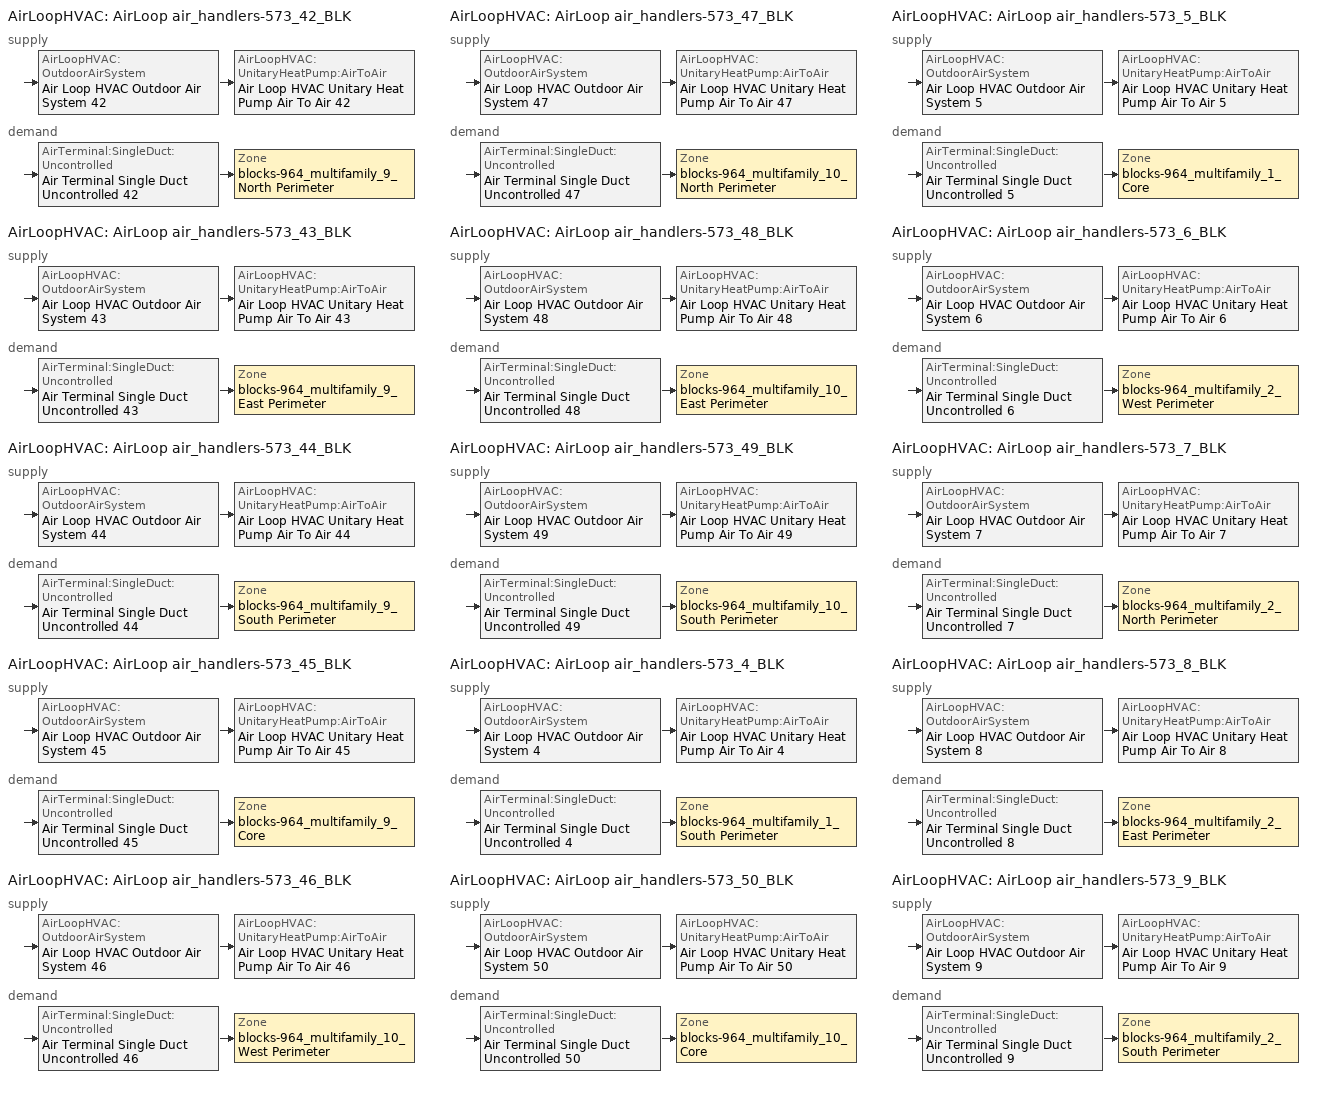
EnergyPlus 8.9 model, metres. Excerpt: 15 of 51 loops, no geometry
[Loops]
AirLoopHVAC 'AirLoop air_handlers-573_42_BLK'
 supply: AirLoopHVAC:OutdoorAirSystem 'Air Loop HVAC Outdoor Air System 42' > AirLoopHVAC:UnitaryHeatPump:AirToAir 'Air Loop HVAC Unitary Heat Pump Air To Air 42'
 demand: AirTerminal:SingleDuct:Uncontrolled 'Air Terminal Single Duct Uncontrolled 42' > Zone 'blocks-964_multifamily_9_North Perimeter'
AirLoopHVAC 'AirLoop air_handlers-573_43_BLK'
 supply: AirLoopHVAC:OutdoorAirSystem 'Air Loop HVAC Outdoor Air System 43' > AirLoopHVAC:UnitaryHeatPump:AirToAir 'Air Loop HVAC Unitary Heat Pump Air To Air 43'
 demand: AirTerminal:SingleDuct:Uncontrolled 'Air Terminal Single Duct Uncontrolled 43' > Zone 'blocks-964_multifamily_9_East Perimeter'
AirLoopHVAC 'AirLoop air_handlers-573_44_BLK'
 supply: AirLoopHVAC:OutdoorAirSystem 'Air Loop HVAC Outdoor Air System 44' > AirLoopHVAC:UnitaryHeatPump:AirToAir 'Air Loop HVAC Unitary Heat Pump Air To Air 44'
 demand: AirTerminal:SingleDuct:Uncontrolled 'Air Terminal Single Duct Uncontrolled 44' > Zone 'blocks-964_multifamily_9_South Perimeter'
AirLoopHVAC 'AirLoop air_handlers-573_45_BLK'
 supply: AirLoopHVAC:OutdoorAirSystem 'Air Loop HVAC Outdoor Air System 45' > AirLoopHVAC:UnitaryHeatPump:AirToAir 'Air Loop HVAC Unitary Heat Pump Air To Air 45'
 demand: AirTerminal:SingleDuct:Uncontrolled 'Air Terminal Single Duct Uncontrolled 45' > Zone 'blocks-964_multifamily_9_Core'
AirLoopHVAC 'AirLoop air_handlers-573_46_BLK'
 supply: AirLoopHVAC:OutdoorAirSystem 'Air Loop HVAC Outdoor Air System 46' > AirLoopHVAC:UnitaryHeatPump:AirToAir 'Air Loop HVAC Unitary Heat Pump Air To Air 46'
 demand: AirTerminal:SingleDuct:Uncontrolled 'Air Terminal Single Duct Uncontrolled 46' > Zone 'blocks-964_multifamily_10_West Perimeter'
AirLoopHVAC 'AirLoop air_handlers-573_47_BLK'
 supply: AirLoopHVAC:OutdoorAirSystem 'Air Loop HVAC Outdoor Air System 47' > AirLoopHVAC:UnitaryHeatPump:AirToAir 'Air Loop HVAC Unitary Heat Pump Air To Air 47'
 demand: AirTerminal:SingleDuct:Uncontrolled 'Air Terminal Single Duct Uncontrolled 47' > Zone 'blocks-964_multifamily_10_North Perimeter'
AirLoopHVAC 'AirLoop air_handlers-573_48_BLK'
 supply: AirLoopHVAC:OutdoorAirSystem 'Air Loop HVAC Outdoor Air System 48' > AirLoopHVAC:UnitaryHeatPump:AirToAir 'Air Loop HVAC Unitary Heat Pump Air To Air 48'
 demand: AirTerminal:SingleDuct:Uncontrolled 'Air Terminal Single Duct Uncontrolled 48' > Zone 'blocks-964_multifamily_10_East Perimeter'
AirLoopHVAC 'AirLoop air_handlers-573_49_BLK'
 supply: AirLoopHVAC:OutdoorAirSystem 'Air Loop HVAC Outdoor Air System 49' > AirLoopHVAC:UnitaryHeatPump:AirToAir 'Air Loop HVAC Unitary Heat Pump Air To Air 49'
 demand: AirTerminal:SingleDuct:Uncontrolled 'Air Terminal Single Duct Uncontrolled 49' > Zone 'blocks-964_multifamily_10_South Perimeter'
AirLoopHVAC 'AirLoop air_handlers-573_4_BLK'
 supply: AirLoopHVAC:OutdoorAirSystem 'Air Loop HVAC Outdoor Air System 4' > AirLoopHVAC:UnitaryHeatPump:AirToAir 'Air Loop HVAC Unitary Heat Pump Air To Air 4'
 demand: AirTerminal:SingleDuct:Uncontrolled 'Air Terminal Single Duct Uncontrolled 4' > Zone 'blocks-964_multifamily_1_South Perimeter'
AirLoopHVAC 'AirLoop air_handlers-573_50_BLK'
 supply: AirLoopHVAC:OutdoorAirSystem 'Air Loop HVAC Outdoor Air System 50' > AirLoopHVAC:UnitaryHeatPump:AirToAir 'Air Loop HVAC Unitary Heat Pump Air To Air 50'
 demand: AirTerminal:SingleDuct:Uncontrolled 'Air Terminal Single Duct Uncontrolled 50' > Zone 'blocks-964_multifamily_10_Core'
AirLoopHVAC 'AirLoop air_handlers-573_5_BLK'
 supply: AirLoopHVAC:OutdoorAirSystem 'Air Loop HVAC Outdoor Air System 5' > AirLoopHVAC:UnitaryHeatPump:AirToAir 'Air Loop HVAC Unitary Heat Pump Air To Air 5'
 demand: AirTerminal:SingleDuct:Uncontrolled 'Air Terminal Single Duct Uncontrolled 5' > Zone 'blocks-964_multifamily_1_Core'
AirLoopHVAC 'AirLoop air_handlers-573_6_BLK'
 supply: AirLoopHVAC:OutdoorAirSystem 'Air Loop HVAC Outdoor Air System 6' > AirLoopHVAC:UnitaryHeatPump:AirToAir 'Air Loop HVAC Unitary Heat Pump Air To Air 6'
 demand: AirTerminal:SingleDuct:Uncontrolled 'Air Terminal Single Duct Uncontrolled 6' > Zone 'blocks-964_multifamily_2_West Perimeter'
AirLoopHVAC 'AirLoop air_handlers-573_7_BLK'
 supply: AirLoopHVAC:OutdoorAirSystem 'Air Loop HVAC Outdoor Air System 7' > AirLoopHVAC:UnitaryHeatPump:AirToAir 'Air Loop HVAC Unitary Heat Pump Air To Air 7'
 demand: AirTerminal:SingleDuct:Uncontrolled 'Air Terminal Single Duct Uncontrolled 7' > Zone 'blocks-964_multifamily_2_North Perimeter'
AirLoopHVAC 'AirLoop air_handlers-573_8_BLK'
 supply: AirLoopHVAC:OutdoorAirSystem 'Air Loop HVAC Outdoor Air System 8' > AirLoopHVAC:UnitaryHeatPump:AirToAir 'Air Loop HVAC Unitary Heat Pump Air To Air 8'
 demand: AirTerminal:SingleDuct:Uncontrolled 'Air Terminal Single Duct Uncontrolled 8' > Zone 'blocks-964_multifamily_2_East Perimeter'
AirLoopHVAC 'AirLoop air_handlers-573_9_BLK'
 supply: AirLoopHVAC:OutdoorAirSystem 'Air Loop HVAC Outdoor Air System 9' > AirLoopHVAC:UnitaryHeatPump:AirToAir 'Air Loop HVAC Unitary Heat Pump Air To Air 9'
 demand: AirTerminal:SingleDuct:Uncontrolled 'Air Terminal Single Duct Uncontrolled 9' > Zone 'blocks-964_multifamily_2_South Perimeter'
[ZoneControl:Thermostat] Control Object Type 1=ThermostatSetpoint:DualSetpoint
Name | Zone or ZoneList | Control Type Schedule | Control Name 1
blocks-964_multifamily_10_Core Thermostat | blocks-964_multifamily_10_Core | blocks-964_multifamily_10_Core Thermostat Schedule | Thermostat Setpoint Dual Setpoint 50
blocks-964_multifamily_10_East Perimeter Thermostat | blocks-964_multifamily_10_East Perimeter | blocks-964_multifamily_10_East Perimeter Thermostat Schedule | Thermostat Setpoint Dual Setpoint 48
blocks-964_multifamily_10_North Perimeter Thermostat | blocks-964_multifamily_10_North Perimeter | blocks-964_multifamily_10_North Perimeter Thermostat Schedule | Thermostat Setpoint Dual Setpoint 47
blocks-964_multifamily_10_South Perimeter Thermostat | blocks-964_multifamily_10_South Perimeter | blocks-964_multifamily_10_South Perimeter Thermostat Schedule | Thermostat Setpoint Dual Setpoint 49
blocks-964_multifamily_10_West Perimeter Thermostat | blocks-964_multifamily_10_West Perimeter | blocks-964_multifamily_10_West Perimeter Thermostat Schedule | Thermostat Setpoint Dual Setpoint 46
blocks-964_multifamily_1_Core Thermostat | blocks-964_multifamily_1_Core | blocks-964_multifamily_1_Core Thermostat Schedule | Thermostat Setpoint Dual Setpoint 5
blocks-964_multifamily_1_South Perimeter Thermostat | blocks-964_multifamily_1_South Perimeter | blocks-964_multifamily_1_South Perimeter Thermostat Schedule | Thermostat Setpoint Dual Setpoint 4
blocks-964_multifamily_2_East Perimeter Thermostat | blocks-964_multifamily_2_East Perimeter | blocks-964_multifamily_2_East Perimeter Thermostat Schedule | Thermostat Setpoint Dual Setpoint 8
blocks-964_multifamily_2_North Perimeter Thermostat | blocks-964_multifamily_2_North Perimeter | blocks-964_multifamily_2_North Perimeter Thermostat Schedule | Thermostat Setpoint Dual Setpoint 7
blocks-964_multifamily_2_South Perimeter Thermostat | blocks-964_multifamily_2_South Perimeter | blocks-964_multifamily_2_South Perimeter Thermostat Schedule | Thermostat Setpoint Dual Setpoint 9
blocks-964_multifamily_2_West Perimeter Thermostat | blocks-964_multifamily_2_West Perimeter | blocks-964_multifamily_2_West Perimeter Thermostat Schedule | Thermostat Setpoint Dual Setpoint 6
blocks-964_multifamily_9_Core Thermostat | blocks-964_multifamily_9_Core | blocks-964_multifamily_9_Core Thermostat Schedule | Thermostat Setpoint Dual Setpoint 45
blocks-964_multifamily_9_East Perimeter Thermostat | blocks-964_multifamily_9_East Perimeter | blocks-964_multifamily_9_East Perimeter Thermostat Schedule | Thermostat Setpoint Dual Setpoint 43
blocks-964_multifamily_9_North Perimeter Thermostat | blocks-964_multifamily_9_North Perimeter | blocks-964_multifamily_9_North Perimeter Thermostat Schedule | Thermostat Setpoint Dual Setpoint 42
blocks-964_multifamily_9_South Perimeter Thermostat | blocks-964_multifamily_9_South Perimeter | blocks-964_multifamily_9_South Perimeter Thermostat Schedule | Thermostat Setpoint Dual Setpoint 44
[ThermostatSetpoint:DualSetpoint] Heating Setpoint Temperature Schedule=PNNL_Asset_Rating_Apartment_Heating_Schedule; Cooling Setpoint Temperature Schedule=PNNL_Asset_Rating_Apartment_Cooling_Schedule
Thermostat Setpoint Dual Setpoint 50; Thermostat Setpoint Dual Setpoint 48; Thermostat Setpoint Dual Setpoint 47; Thermostat Setpoint Dual Setpoint 49; Thermostat Setpoint Dual Setpoint 46; Thermostat Setpoint Dual Setpoint 5; Thermostat Setpoint Dual Setpoint 4; Thermostat Setpoint Dual Setpoint 8; Thermostat Setpoint Dual Setpoint 7; Thermostat Setpoint Dual Setpoint 9; Thermostat Setpoint Dual Setpoint 6; Thermostat Setpoint Dual Setpoint 45; Thermostat Setpoint Dual Setpoint 43; Thermostat Setpoint Dual Setpoint 42; Thermostat Setpoint Dual Setpoint 44
[AirTerminal:SingleDuct:Uncontrolled] Availability Schedule=Always_On; Maximum Air Flow Rate {m3/s}=AutoSize
Air Terminal Single Duct Uncontrolled 50; Air Terminal Single Duct Uncontrolled 48; Air Terminal Single Duct Uncontrolled 47; Air Terminal Single Duct Uncontrolled 49; Air Terminal Single Duct Uncontrolled 46; Air Terminal Single Duct Uncontrolled 5; Air Terminal Single Duct Uncontrolled 4; Air Terminal Single Duct Uncontrolled 8; Air Terminal Single Duct Uncontrolled 7; Air Terminal Single Duct Uncontrolled 9; Air Terminal Single Duct Uncontrolled 6; Air Terminal Single Duct Uncontrolled 45; Air Terminal Single Duct Uncontrolled 43; Air Terminal Single Duct Uncontrolled 42; Air Terminal Single Duct Uncontrolled 44
[Zone equipment]
blocks-964_multifamily_10_Core: Air Terminal Single Duct Uncontrolled 50
blocks-964_multifamily_10_East Perimeter: Air Terminal Single Duct Uncontrolled 48
blocks-964_multifamily_10_North Perimeter: Air Terminal Single Duct Uncontrolled 47
blocks-964_multifamily_10_South Perimeter: Air Terminal Single Duct Uncontrolled 49
blocks-964_multifamily_10_West Perimeter: Air Terminal Single Duct Uncontrolled 46
blocks-964_multifamily_1_Core: Air Terminal Single Duct Uncontrolled 5
blocks-964_multifamily_1_South Perimeter: Air Terminal Single Duct Uncontrolled 4
blocks-964_multifamily_2_East Perimeter: Air Terminal Single Duct Uncontrolled 8
blocks-964_multifamily_2_North Perimeter: Air Terminal Single Duct Uncontrolled 7
blocks-964_multifamily_2_South Perimeter: Air Terminal Single Duct Uncontrolled 9
blocks-964_multifamily_2_West Perimeter: Air Terminal Single Duct Uncontrolled 6
blocks-964_multifamily_9_Core: Air Terminal Single Duct Uncontrolled 45
blocks-964_multifamily_9_East Perimeter: Air Terminal Single Duct Uncontrolled 43
blocks-964_multifamily_9_North Perimeter: Air Terminal Single Duct Uncontrolled 42
blocks-964_multifamily_9_South Perimeter: Air Terminal Single Duct Uncontrolled 44
[Sizing:Zone] Zone Cooling Design Supply Air Temperature Input Method=SupplyAirTemperature; Zone Cooling Design Supply Air Temperature {C}=14; Zone Cooling Design Supply Air Temperature Difference {deltaC}=11.11; Zone Heating Design Supply Air Temperature Input Method=SupplyAirTemperature; Zone Heating Design Supply Air Temperature {C}=40; Zone Heating Design Supply Air Temperature Difference {deltaC}=11.11; Zone Cooling Design Supply Air Humidity Ratio {kgWater/kgDryAir}=0.0085; Zone Heating Design Supply Air Humidity Ratio {kgWater/kgDryAir}=0.008; Design Specification Outdoor Air Object=PNNL_Asset_Rating_Apartment_Outdoor_Air; Cooling Design Air Flow Method=DesignDay; Cooling Design Air Flow Rate {m3/s}=0; Cooling Minimum Air Flow per Zone Floor Area {m3/s-m2}=0.000762; Cooling Minimum Air Flow {m3/s}=0; Cooling Minimum Air Flow Fraction=0; Heating Design Air Flow Method=DesignDay; Heating Design Air Flow Rate {m3/s}=0; Heating Maximum Air Flow per Zone Floor Area {m3/s-m2}=0.002032; Heating Maximum Air Flow {m3/s}=0.141576; Heating Maximum Air Flow Fraction=0.3; Account for Dedicated Outdoor Air System=No
Name | Design Specification Zone Air Distribution Object
blocks-964_multifamily_10_Core | blocks-964_multifamily_10_Core Design Spec Zone Air Dist
blocks-964_multifamily_10_East Perimeter | blocks-964_multifamily_10_East Perimeter Design Spec Zone Air Dist
blocks-964_multifamily_10_North Perimeter | blocks-964_multifamily_10_North Perimeter Design Spec Zone Air Dist
blocks-964_multifamily_10_South Perimeter | blocks-964_multifamily_10_South Perimeter Design Spec Zone Air Dist
blocks-964_multifamily_10_West Perimeter | blocks-964_multifamily_10_West Perimeter Design Spec Zone Air Dist
blocks-964_multifamily_1_Core | blocks-964_multifamily_1_Core Design Spec Zone Air Dist
blocks-964_multifamily_1_South Perimeter | blocks-964_multifamily_1_South Perimeter Design Spec Zone Air Dist
blocks-964_multifamily_2_East Perimeter | blocks-964_multifamily_2_East Perimeter Design Spec Zone Air Dist
blocks-964_multifamily_2_North Perimeter | blocks-964_multifamily_2_North Perimeter Design Spec Zone Air Dist
blocks-964_multifamily_2_South Perimeter | blocks-964_multifamily_2_South Perimeter Design Spec Zone Air Dist
blocks-964_multifamily_2_West Perimeter | blocks-964_multifamily_2_West Perimeter Design Spec Zone Air Dist
blocks-964_multifamily_9_Core | blocks-964_multifamily_9_Core Design Spec Zone Air Dist
blocks-964_multifamily_9_East Perimeter | blocks-964_multifamily_9_East Perimeter Design Spec Zone Air Dist
blocks-964_multifamily_9_North Perimeter | blocks-964_multifamily_9_North Perimeter Design Spec Zone Air Dist
blocks-964_multifamily_9_South Perimeter | blocks-964_multifamily_9_South Perimeter Design Spec Zone Air Dist
[DesignSpecification:ZoneAirDistribution] Zone Air Distribution Effectiveness in Cooling Mode=1; Zone Air Distribution Effectiveness in Heating Mode=1
blocks-964_multifamily_10_Core Design Spec Zone Air Dist; blocks-964_multifamily_10_East Perimeter Design Spec Zone Air Dist; blocks-964_multifamily_10_North Perimeter Design Spec Zone Air Dist; blocks-964_multifamily_10_South Perimeter Design Spec Zone Air Dist; blocks-964_multifamily_10_West Perimeter Design Spec Zone Air Dist; blocks-964_multifamily_1_Core Design Spec Zone Air Dist; blocks-964_multifamily_1_South Perimeter Design Spec Zone Air Dist; blocks-964_multifamily_2_East Perimeter Design Spec Zone Air Dist; blocks-964_multifamily_2_North Perimeter Design Spec Zone Air Dist; blocks-964_multifamily_2_South Perimeter Design Spec Zone Air Dist; blocks-964_multifamily_2_West Perimeter Design Spec Zone Air Dist; blocks-964_multifamily_9_Core Design Spec Zone Air Dist; blocks-964_multifamily_9_East Perimeter Design Spec Zone Air Dist; blocks-964_multifamily_9_North Perimeter Design Spec Zone Air Dist; blocks-964_multifamily_9_South Perimeter Design Spec Zone Air Dist
[Controller:MechanicalVentilation] Availability Schedule=Always On Discrete; Demand Controlled Ventilation=No; System Outdoor Air Method=ZoneSum; Design Specification Outdoor Air Object Name 1=PNNL_Asset_Rating_Apartment_Outdoor_Air
Name | Zone Name 1 | Design Specification Zone Air Distribution Object Name 1
Controller Mechanical Ventilation 50 | blocks-964_multifamily_10_Core | blocks-964_multifamily_10_Core Design Spec Zone Air Dist
Controller Mechanical Ventilation 48 | blocks-964_multifamily_10_East Perimeter | blocks-964_multifamily_10_East Perimeter Design Spec Zone Air Dist
Controller Mechanical Ventilation 47 | blocks-964_multifamily_10_North Perimeter | blocks-964_multifamily_10_North Perimeter Design Spec Zone Air Dist
Controller Mechanical Ventilation 49 | blocks-964_multifamily_10_South Perimeter | blocks-964_multifamily_10_South Perimeter Design Spec Zone Air Dist
Controller Mechanical Ventilation 46 | blocks-964_multifamily_10_West Perimeter | blocks-964_multifamily_10_West Perimeter Design Spec Zone Air Dist
Controller Mechanical Ventilation 5 | blocks-964_multifamily_1_Core | blocks-964_multifamily_1_Core Design Spec Zone Air Dist
Controller Mechanical Ventilation 4 | blocks-964_multifamily_1_South Perimeter | blocks-964_multifamily_1_South Perimeter Design Spec Zone Air Dist
Controller Mechanical Ventilation 8 | blocks-964_multifamily_2_East Perimeter | blocks-964_multifamily_2_East Perimeter Design Spec Zone Air Dist
Controller Mechanical Ventilation 7 | blocks-964_multifamily_2_North Perimeter | blocks-964_multifamily_2_North Perimeter Design Spec Zone Air Dist
Controller Mechanical Ventilation 9 | blocks-964_multifamily_2_South Perimeter | blocks-964_multifamily_2_South Perimeter Design Spec Zone Air Dist
Controller Mechanical Ventilation 6 | blocks-964_multifamily_2_West Perimeter | blocks-964_multifamily_2_West Perimeter Design Spec Zone Air Dist
Controller Mechanical Ventilation 45 | blocks-964_multifamily_9_Core | blocks-964_multifamily_9_Core Design Spec Zone Air Dist
Controller Mechanical Ventilation 43 | blocks-964_multifamily_9_East Perimeter | blocks-964_multifamily_9_East Perimeter Design Spec Zone Air Dist
Controller Mechanical Ventilation 42 | blocks-964_multifamily_9_North Perimeter | blocks-964_multifamily_9_North Perimeter Design Spec Zone Air Dist
Controller Mechanical Ventilation 44 | blocks-964_multifamily_9_South Perimeter | blocks-964_multifamily_9_South Perimeter Design Spec Zone Air Dist
[DesignSpecification:OutdoorAir]
PNNL_Asset_Rating_Apartment_Outdoor_Air: Outdoor Air Method=Sum; Outdoor Air Flow per Person {m3/s-person}=0; Outdoor Air Flow per Zone Floor Area {m3/s-m2}=0.0003048; Outdoor Air Flow per Zone {m3/s}=0; Outdoor Air Flow Air Changes per Hour {1/hr}=0
[AirLoopHVAC] Design Supply Air Flow Rate {m3/s}=AutoSize
AirLoop air_handlers-573_42_BLK; AirLoop air_handlers-573_43_BLK; AirLoop air_handlers-573_44_BLK; AirLoop air_handlers-573_45_BLK; AirLoop air_handlers-573_46_BLK; AirLoop air_handlers-573_47_BLK; AirLoop air_handlers-573_48_BLK; AirLoop air_handlers-573_49_BLK; AirLoop air_handlers-573_4_BLK; AirLoop air_handlers-573_50_BLK; AirLoop air_handlers-573_5_BLK; AirLoop air_handlers-573_6_BLK; AirLoop air_handlers-573_7_BLK; AirLoop air_handlers-573_8_BLK; AirLoop air_handlers-573_9_BLK
[Sizing:System] Type of Load to Size On=Sensible; Design Outdoor Air Flow Rate {m3/s}=Autosize; Central Heating Maximum System Air Flow Ratio=1; Preheat Design Temperature {C}=7; Preheat Design Humidity Ratio {kgWater/kgDryAir}=0.008; Precool Design Temperature {C}=12.8; Precool Design Humidity Ratio {kgWater/kgDryAir}=0.008; Central Cooling Design Supply Air Temperature {C}=12.8; Central Heating Design Supply Air Temperature {C}=40; Type of Zone Sum to Use=NonCoincident; 100% Outdoor Air in Cooling=No; 100% Outdoor Air in Heating=No; Central Cooling Design Supply Air Humidity Ratio {kgWater/kgDryAir}=0.0085; Central Heating Design Supply Air Humidity Ratio {kgWater/kgDryAir}=0.008; Cooling Supply Air Flow Rate Method=DesignDay; Cooling Supply Air Flow Rate {m3/s}=0; Cooling Supply Air Flow Rate Per Floor Area {m3/s-m2}=0.00996765; Cooling Fraction of Autosized Cooling Supply Air Flow Rate=1; Cooling Supply Air Flow Rate Per Unit Cooling Capacity {m3/s-W}=3.94755e-05; Heating Supply Air Flow Rate Method=DesignDay; Heating Supply Air Flow Rate {m3/s}=0; Heating Supply Air Flow Rate Per Floor Area {m3/s-m2}=0.00996765; Heating Fraction of Autosized Heating Supply Air Flow Rate=1; Heating Fraction of Autosized Cooling Supply Air Flow Rate=1; Heating Supply Air Flow Rate Per Unit Heating Capacity {m3/s-W}=3.15882e-05; System Outdoor Air Method=ZoneSum; Zone Maximum Outdoor Air Fraction=1; Cooling Design Capacity Method=CoolingDesignCapacity; Cooling Design Capacity {W}=Autosize; Cooling Design Capacity Per Floor Area {W/m2}=234.7; Fraction of Autosized Cooling Design Capacity=1; Heating Design Capacity Method=HeatingDesignCapacity; Heating Design Capacity {W}=Autosize; Heating Design Capacity Per Floor Area {W/m2}=157; Fraction of Autosized Heating Design Capacity=1; Central Cooling Capacity Control Method=OnOff
AirLoop air_handlers-573_42_BLK; AirLoop air_handlers-573_43_BLK; AirLoop air_handlers-573_44_BLK; AirLoop air_handlers-573_45_BLK; AirLoop air_handlers-573_46_BLK; AirLoop air_handlers-573_47_BLK; AirLoop air_handlers-573_48_BLK; AirLoop air_handlers-573_49_BLK; AirLoop air_handlers-573_4_BLK; AirLoop air_handlers-573_50_BLK; AirLoop air_handlers-573_5_BLK; AirLoop air_handlers-573_6_BLK; AirLoop air_handlers-573_7_BLK; AirLoop air_handlers-573_8_BLK; AirLoop air_handlers-573_9_BLK
[Controller:OutdoorAir] Minimum Outdoor Air Flow Rate {m3/s}=Autosize; Maximum Outdoor Air Flow Rate {m3/s}=Autosize; Economizer Control Type=NoEconomizer; Economizer Control Action Type=ModulateFlow; Economizer Maximum Limit Dry-Bulb Temperature {C}=28; Economizer Maximum Limit Enthalpy {J/kg}=64000; Economizer Minimum Limit Dry-Bulb Temperature {C}=-100; Lockout Type=LockoutWithHeating; Minimum Limit Type=FixedMinimum; High Humidity Control=No; Control High Indoor Humidity Based on Outdoor Humidity Ratio=Yes; Heat Recovery Bypass Control Type=BypassWhenOAFlowGreaterThanMinimum
Name | Mechanical Ventilation Controller
Controller Outdoor Air 42 | Controller Mechanical Ventilation 42
Controller Outdoor Air 43 | Controller Mechanical Ventilation 43
Controller Outdoor Air 44 | Controller Mechanical Ventilation 44
Controller Outdoor Air 45 | Controller Mechanical Ventilation 45
Controller Outdoor Air 46 | Controller Mechanical Ventilation 46
Controller Outdoor Air 47 | Controller Mechanical Ventilation 47
Controller Outdoor Air 48 | Controller Mechanical Ventilation 48
Controller Outdoor Air 49 | Controller Mechanical Ventilation 49
Controller Outdoor Air 4 | Controller Mechanical Ventilation 4
Controller Outdoor Air 50 | Controller Mechanical Ventilation 50
Controller Outdoor Air 5 | Controller Mechanical Ventilation 5
Controller Outdoor Air 6 | Controller Mechanical Ventilation 6
Controller Outdoor Air 7 | Controller Mechanical Ventilation 7
Controller Outdoor Air 8 | Controller Mechanical Ventilation 8
Controller Outdoor Air 9 | Controller Mechanical Ventilation 9
[SetpointManager:MixedAir] Control Variable=Temperature
Setpoint Manager Mixed Air 42; Setpoint Manager Mixed Air 43; Setpoint Manager Mixed Air 44; Setpoint Manager Mixed Air 45; Setpoint Manager Mixed Air 46; Setpoint Manager Mixed Air 47; Setpoint Manager Mixed Air 48; Setpoint Manager Mixed Air 49; Setpoint Manager Mixed Air 4; Setpoint Manager Mixed Air 50; Setpoint Manager Mixed Air 5; Setpoint Manager Mixed Air 6; Setpoint Manager Mixed Air 7; Setpoint Manager Mixed Air 8; Setpoint Manager Mixed Air 9
[AirLoopHVAC:UnitaryHeatPump:AirToAir] Availability Schedule=Always_On; Cooling Supply Air Flow Rate {m3/s}=Autosize; Heating Supply Air Flow Rate {m3/s}=Autosize; No Load Supply Air Flow Rate {m3/s}=Autosize; Maximum Supply Air Temperature from Supplemental Heater {C}=Autosize; Maximum Outdoor Dry-Bulb Temperature for Supplemental Heater Operation {C}=4.4; Fan Placement=BlowThrough; Supply Air Fan Operating Mode Schedule=Always_On
Name | Controlling Zone or Thermostat Location | Supply Air Fan | Heating Coil | Cooling Coil | Supplemental Heating Coil
Air Loop HVAC Unitary Heat Pump Air To Air 42 | blocks-964_multifamily_9_North Perimeter | AirLoop air_handlers-573_42_BLK_Fan_417.9703698435279cfm | Coil Heating DX Single Speed 42 | Coil Cooling DX Single Speed 42 | Coil Heating Electric 42
Air Loop HVAC Unitary Heat Pump Air To Air 43 | blocks-964_multifamily_9_East Perimeter | AirLoop air_handlers-573_43_BLK_Fan_1413.8750782361312cfm | Coil Heating DX Single Speed 43 | Coil Cooling DX Single Speed 43 | Coil Heating Electric 43
Air Loop HVAC Unitary Heat Pump Air To Air 44 | blocks-964_multifamily_9_South Perimeter | AirLoop air_handlers-573_44_BLK_Fan_417.9703698435279cfm | Coil Heating DX Single Speed 44 | Coil Cooling DX Single Speed 44 | Coil Heating Electric 44
Air Loop HVAC Unitary Heat Pump Air To Air 45 | blocks-964_multifamily_9_Core | AirLoop air_handlers-573_45_BLK_Fan_2140.4211038406843cfm | Coil Heating DX Single Speed 45 | Coil Cooling DX Single Speed 45 | Coil Heating Electric 45
Air Loop HVAC Unitary Heat Pump Air To Air 46 | blocks-964_multifamily_10_West Perimeter | AirLoop air_handlers-573_46_BLK_Fan_1413.8750782361312cfm | Coil Heating DX Single Speed 46 | Coil Cooling DX Single Speed 46 | Coil Heating Electric 46
Air Loop HVAC Unitary Heat Pump Air To Air 47 | blocks-964_multifamily_10_North Perimeter | AirLoop air_handlers-573_47_BLK_Fan_417.9703698435279cfm | Coil Heating DX Single Speed 47 | Coil Cooling DX Single Speed 47 | Coil Heating Electric 47
Air Loop HVAC Unitary Heat Pump Air To Air 48 | blocks-964_multifamily_10_East Perimeter | AirLoop air_handlers-573_48_BLK_Fan_1413.8750782361312cfm | Coil Heating DX Single Speed 48 | Coil Cooling DX Single Speed 48 | Coil Heating Electric 48
Air Loop HVAC Unitary Heat Pump Air To Air 49 | blocks-964_multifamily_10_South Perimeter | AirLoop air_handlers-573_49_BLK_Fan_417.9703698435279cfm | Coil Heating DX Single Speed 49 | Coil Cooling DX Single Speed 49 | Coil Heating Electric 49
Air Loop HVAC Unitary Heat Pump Air To Air 4 | blocks-964_multifamily_1_South Perimeter | AirLoop air_handlers-573_4_BLK_Fan_417.9703698435279cfm | Coil Heating DX Single Speed 4 | Coil Cooling DX Single Speed 4 | Coil Heating Electric 4
Air Loop HVAC Unitary Heat Pump Air To Air 50 | blocks-964_multifamily_10_Core | AirLoop air_handlers-573_50_BLK_Fan_2140.4211038406843cfm | Coil Heating DX Single Speed 50 | Coil Cooling DX Single Speed 50 | Coil Heating Electric 50
Air Loop HVAC Unitary Heat Pump Air To Air 5 | blocks-964_multifamily_1_Core | AirLoop air_handlers-573_5_BLK_Fan_2140.4211038406843cfm | Coil Heating DX Single Speed 5 | Coil Cooling DX Single Speed 5 | Coil Heating Electric 5
Air Loop HVAC Unitary Heat Pump Air To Air 6 | blocks-964_multifamily_2_West Perimeter | AirLoop air_handlers-573_6_BLK_Fan_1413.8750782361312cfm | Coil Heating DX Single Speed 6 | Coil Cooling DX Single Speed 6 | Coil Heating Electric 6
Air Loop HVAC Unitary Heat Pump Air To Air 7 | blocks-964_multifamily_2_North Perimeter | AirLoop air_handlers-573_7_BLK_Fan_417.9703698435279cfm | Coil Heating DX Single Speed 7 | Coil Cooling DX Single Speed 7 | Coil Heating Electric 7
Air Loop HVAC Unitary Heat Pump Air To Air 8 | blocks-964_multifamily_2_East Perimeter | AirLoop air_handlers-573_8_BLK_Fan_1413.8750782361312cfm | Coil Heating DX Single Speed 8 | Coil Cooling DX Single Speed 8 | Coil Heating Electric 8
Air Loop HVAC Unitary Heat Pump Air To Air 9 | blocks-964_multifamily_2_South Perimeter | AirLoop air_handlers-573_9_BLK_Fan_417.9703698435279cfm | Coil Heating DX Single Speed 9 | Coil Cooling DX Single Speed 9 | Coil Heating Electric 9
[Fan:ConstantVolume] Availability Schedule=PNNL_Asset_Rating_Apartment_Hvac_Schedule; Fan Total Efficiency=0.56; Pressure Rise {Pa}=622.71; Maximum Flow Rate {m3/s}=AutoSize; Motor Efficiency=0.84; Motor In Airstream Fraction=1
AirLoop air_handlers-573_42_BLK_Fan_417.9703698435279cfm; AirLoop air_handlers-573_43_BLK_Fan_1413.8750782361312cfm; AirLoop air_handlers-573_44_BLK_Fan_417.9703698435279cfm; AirLoop air_handlers-573_45_BLK_Fan_2140.4211038406843cfm; AirLoop air_handlers-573_46_BLK_Fan_1413.8750782361312cfm; AirLoop air_handlers-573_47_BLK_Fan_417.9703698435279cfm; AirLoop air_handlers-573_48_BLK_Fan_1413.8750782361312cfm; AirLoop air_handlers-573_49_BLK_Fan_417.9703698435279cfm; AirLoop air_handlers-573_4_BLK_Fan_417.9703698435279cfm; AirLoop air_handlers-573_50_BLK_Fan_2140.4211038406843cfm; AirLoop air_handlers-573_5_BLK_Fan_2140.4211038406843cfm; AirLoop air_handlers-573_6_BLK_Fan_1413.8750782361312cfm; AirLoop air_handlers-573_7_BLK_Fan_417.9703698435279cfm; AirLoop air_handlers-573_8_BLK_Fan_1413.8750782361312cfm; AirLoop air_handlers-573_9_BLK_Fan_417.9703698435279cfm
[Coil:Heating:DX:SingleSpeed] Availability Schedule=Always_On; Gross Rated Heating Capacity {W}=Autosize; Gross Rated Heating COP {W/W}=3.22; Rated Air Flow Rate {m3/s}=Autosize; Rated Supply Fan Power Per Volume Flow Rate {W/(m3/s)}=773.3; Minimum Outdoor Dry-Bulb Temperature for Compressor Operation {C}=-17.78; Maximum Outdoor Dry-Bulb Temperature for Defrost Operation {C}=5; Crankcase Heater Capacity {W}=0; Maximum Outdoor Dry-Bulb Temperature for Crankcase Heater Operation {C}=10; Defrost Strategy=Resistive; Defrost Control=Timed; Defrost Time Period Fraction=0.166667; Resistive Defrost Heater Capacity {W}=2000
Name | Heating Capacity Function of Temperature Curve | Heating Capacity Function of Flow Fraction Curve | Energy Input Ratio Function of Temperature Curve | Energy Input Ratio Function of Flow Fraction Curve | Part Load Fraction Correlation Curve
Coil Heating DX Single Speed 42 | Curve Cubic 124 | Curve Cubic 125 | Curve Cubic 126 | Curve Quadratic 209 | Curve Quadratic 210
Coil Heating DX Single Speed 43 | Curve Cubic 127 | Curve Cubic 128 | Curve Cubic 129 | Curve Quadratic 214 | Curve Quadratic 215
Coil Heating DX Single Speed 44 | Curve Cubic 130 | Curve Cubic 131 | Curve Cubic 132 | Curve Quadratic 219 | Curve Quadratic 220
Coil Heating DX Single Speed 45 | Curve Cubic 133 | Curve Cubic 134 | Curve Cubic 135 | Curve Quadratic 224 | Curve Quadratic 225
Coil Heating DX Single Speed 46 | Curve Cubic 136 | Curve Cubic 137 | Curve Cubic 138 | Curve Quadratic 229 | Curve Quadratic 230
Coil Heating DX Single Speed 47 | Curve Cubic 139 | Curve Cubic 140 | Curve Cubic 141 | Curve Quadratic 234 | Curve Quadratic 235
Coil Heating DX Single Speed 48 | Curve Cubic 142 | Curve Cubic 143 | Curve Cubic 144 | Curve Quadratic 239 | Curve Quadratic 240
Coil Heating DX Single Speed 49 | Curve Cubic 145 | Curve Cubic 146 | Curve Cubic 147 | Curve Quadratic 244 | Curve Quadratic 245
Coil Heating DX Single Speed 4 | Curve Cubic 10 | Curve Cubic 11 | Curve Cubic 12 | Curve Quadratic 19 | Curve Quadratic 20
Coil Heating DX Single Speed 50 | Curve Cubic 148 | Curve Cubic 149 | Curve Cubic 150 | Curve Quadratic 249 | Curve Quadratic 250
Coil Heating DX Single Speed 5 | Curve Cubic 13 | Curve Cubic 14 | Curve Cubic 15 | Curve Quadratic 24 | Curve Quadratic 25
Coil Heating DX Single Speed 6 | Curve Cubic 16 | Curve Cubic 17 | Curve Cubic 18 | Curve Quadratic 29 | Curve Quadratic 30
Coil Heating DX Single Speed 7 | Curve Cubic 19 | Curve Cubic 20 | Curve Cubic 21 | Curve Quadratic 34 | Curve Quadratic 35
Coil Heating DX Single Speed 8 | Curve Cubic 22 | Curve Cubic 23 | Curve Cubic 24 | Curve Quadratic 39 | Curve Quadratic 40
Coil Heating DX Single Speed 9 | Curve Cubic 25 | Curve Cubic 26 | Curve Cubic 27 | Curve Quadratic 44 | Curve Quadratic 45
[Coil:Cooling:DX:SingleSpeed] Availability Schedule=Always_On; Gross Rated Total Cooling Capacity {W}=Autosize; Gross Rated Sensible Heat Ratio=Autosize; Gross Rated Cooling COP {W/W}=3.22; Rated Air Flow Rate {m3/s}=Autosize; Rated Evaporator Fan Power Per Volume Flow Rate {W/(m3/s)}=773.3; Condenser Type=AirCooled; Evaporative Condenser Effectiveness=0; Evaporative Condenser Air Flow Rate {m3/s}=Autosize; Evaporative Condenser Pump Rated Power Consumption {W}=Autosize; Crankcase Heater Capacity {W}=0; Maximum Outdoor Dry-Bulb Temperature for Crankcase Heater Operation {C}=0; Basin Heater Capacity {W/K}=0; Basin Heater Setpoint Temperature {C}=10
Name | Total Cooling Capacity Function of Temperature Curve | Total Cooling Capacity Function of Flow Fraction Curve | Energy Input Ratio Function of Temperature Curve | Energy Input Ratio Function of Flow Fraction Curve | Part Load Fraction Correlation Curve
Coil Cooling DX Single Speed 42 | Curve Biquadratic 83 | Curve Quadratic 206 | Curve Biquadratic 84 | Curve Quadratic 207 | Curve Quadratic 208
Coil Cooling DX Single Speed 43 | Curve Biquadratic 85 | Curve Quadratic 211 | Curve Biquadratic 86 | Curve Quadratic 212 | Curve Quadratic 213
Coil Cooling DX Single Speed 44 | Curve Biquadratic 87 | Curve Quadratic 216 | Curve Biquadratic 88 | Curve Quadratic 217 | Curve Quadratic 218
Coil Cooling DX Single Speed 45 | Curve Biquadratic 89 | Curve Quadratic 221 | Curve Biquadratic 90 | Curve Quadratic 222 | Curve Quadratic 223
Coil Cooling DX Single Speed 46 | Curve Biquadratic 91 | Curve Quadratic 226 | Curve Biquadratic 92 | Curve Quadratic 227 | Curve Quadratic 228
Coil Cooling DX Single Speed 47 | Curve Biquadratic 93 | Curve Quadratic 231 | Curve Biquadratic 94 | Curve Quadratic 232 | Curve Quadratic 233
Coil Cooling DX Single Speed 48 | Curve Biquadratic 95 | Curve Quadratic 236 | Curve Biquadratic 96 | Curve Quadratic 237 | Curve Quadratic 238
Coil Cooling DX Single Speed 49 | Curve Biquadratic 97 | Curve Quadratic 241 | Curve Biquadratic 98 | Curve Quadratic 242 | Curve Quadratic 243
Coil Cooling DX Single Speed 4 | Curve Biquadratic 7 | Curve Quadratic 16 | Curve Biquadratic 8 | Curve Quadratic 17 | Curve Quadratic 18
Coil Cooling DX Single Speed 50 | Curve Biquadratic 99 | Curve Quadratic 246 | Curve Biquadratic 100 | Curve Quadratic 247 | Curve Quadratic 248
Coil Cooling DX Single Speed 5 | Curve Biquadratic 9 | Curve Quadratic 21 | Curve Biquadratic 10 | Curve Quadratic 22 | Curve Quadratic 23
Coil Cooling DX Single Speed 6 | Curve Biquadratic 11 | Curve Quadratic 26 | Curve Biquadratic 12 | Curve Quadratic 27 | Curve Quadratic 28
Coil Cooling DX Single Speed 7 | Curve Biquadratic 13 | Curve Quadratic 31 | Curve Biquadratic 14 | Curve Quadratic 32 | Curve Quadratic 33
Coil Cooling DX Single Speed 8 | Curve Biquadratic 15 | Curve Quadratic 36 | Curve Biquadratic 16 | Curve Quadratic 37 | Curve Quadratic 38
Coil Cooling DX Single Speed 9 | Curve Biquadratic 17 | Curve Quadratic 41 | Curve Biquadratic 18 | Curve Quadratic 42 | Curve Quadratic 43
[Coil:Heating:Electric] Availability Schedule=Always_On; Efficiency=1; Nominal Capacity {W}=Autosize
Coil Heating Electric 42; Coil Heating Electric 43; Coil Heating Electric 44; Coil Heating Electric 45; Coil Heating Electric 46; Coil Heating Electric 47; Coil Heating Electric 48; Coil Heating Electric 49; Coil Heating Electric 4; Coil Heating Electric 50; Coil Heating Electric 5; Coil Heating Electric 6; Coil Heating Electric 7; Coil Heating Electric 8; Coil Heating Electric 9
[SetpointManager:SingleZone:Reheat] Control Variable=Temperature; Minimum Supply Air Temperature {C}=12.8; Maximum Supply Air Temperature {C}=40
Name | Control Zone
Setpoint Manager Single Zone Reheat 42 | blocks-964_multifamily_9_North Perimeter
Setpoint Manager Single Zone Reheat 43 | blocks-964_multifamily_9_East Perimeter
Setpoint Manager Single Zone Reheat 44 | blocks-964_multifamily_9_South Perimeter
Setpoint Manager Single Zone Reheat 45 | blocks-964_multifamily_9_Core
Setpoint Manager Single Zone Reheat 46 | blocks-964_multifamily_10_West Perimeter
Setpoint Manager Single Zone Reheat 47 | blocks-964_multifamily_10_North Perimeter
Setpoint Manager Single Zone Reheat 48 | blocks-964_multifamily_10_East Perimeter
Setpoint Manager Single Zone Reheat 49 | blocks-964_multifamily_10_South Perimeter
Setpoint Manager Single Zone Reheat 4 | blocks-964_multifamily_1_South Perimeter
Setpoint Manager Single Zone Reheat 50 | blocks-964_multifamily_10_Core
Setpoint Manager Single Zone Reheat 5 | blocks-964_multifamily_1_Core
Setpoint Manager Single Zone Reheat 6 | blocks-964_multifamily_2_West Perimeter
Setpoint Manager Single Zone Reheat 7 | blocks-964_multifamily_2_North Perimeter
Setpoint Manager Single Zone Reheat 8 | blocks-964_multifamily_2_East Perimeter
Setpoint Manager Single Zone Reheat 9 | blocks-964_multifamily_2_South Perimeter
[Schedule:Day:Interval]
PNNL_Asset_Rating_Apartment_Heating_Schedule_Week_Day; PNNL_Asset_Rating_Apartment_Heating_Schedule_Saturday; PNNL_Asset_Rating_Apartment_Heating_Schedule_Sunday; PNNL_Asset_Rating_Apartment_Heating_Schedule_Summer_Design_Day; PNNL_Asset_Rating_Apartment_Heating_Schedule_Winter_Design_Day: No, 01:00, 21.11, 02:00, 21.11, 03:00, 21.11, 04:00, 21.11, 05:00, 21.11, 06:00, 21.11, 07:00, 21.11, 08:00, 21.11, 09:00, 21.11, 10:00, 21.11, 11:00, 21.11, 12:00, 21.11, 13:00, 21.11, 14:00, 21.11, 15:00, 21.11, 16:00, 21.11, 17:00, 21.11, 18:00, 21.11, 19:00, 21.11, 20:00, 21.11, 21:00, 21.11, 22:00, 21.11, 23:00, 21.11, 24:00, 21.11
PNNL_Asset_Rating_Apartment_Cooling_Schedule_Week_Day; PNNL_Asset_Rating_Apartment_Cooling_Schedule_Saturday; PNNL_Asset_Rating_Apartment_Cooling_Schedule_Sunday; PNNL_Asset_Rating_Apartment_Cooling_Schedule_Summer_Design_Day; PNNL_Asset_Rating_Apartment_Cooling_Schedule_Winter_Design_Day: No, 01:00, 23.89, 02:00, 23.89, 03:00, 23.89, 04:00, 23.89, 05:00, 23.89, 06:00, 23.89, 07:00, 23.89, 08:00, 23.89, 09:00, 23.89, 10:00, 23.89, 11:00, 23.89, 12:00, 23.89, 13:00, 23.89, 14:00, 23.89, 15:00, 23.89, 16:00, 23.89, 17:00, 23.89, 18:00, 23.89, 19:00, 23.89, 20:00, 23.89, 21:00, 23.89, 22:00, 23.89, 23:00, 23.89, 24:00, 23.89
Always_On_Default; Always_On_Summer_Design_Day; Always_On_Winter_Design_Day: No, 24:00, 1
PNNL_Asset_Rating_Apartment_Hvac_Schedule_Saturday; PNNL_Asset_Rating_Apartment_Hvac_Schedule_Summer_Design_Day; PNNL_Asset_Rating_Apartment_Hvac_Schedule_Sunday; PNNL_Asset_Rating_Apartment_Hvac_Schedule_Week_Day; PNNL_Asset_Rating_Apartment_Hvac_Schedule_Winter_Design_Day: No, 01:00, 1, 02:00, 1, 03:00, 1, 04:00, 1, 05:00, 1, 06:00, 1, 07:00, 1, 08:00, 1, 09:00, 1, 10:00, 1, 11:00, 1, 12:00, 1, 13:00, 1, 14:00, 1, 15:00, 1, 16:00, 1, 17:00, 1, 18:00, 1, 19:00, 1, 20:00, 1, 21:00, 1, 22:00, 1, 23:00, 1, 24:00, 1
[Schedule:Week:Daily]
Schedule:Week:Daily {1d15dec0-49fe-44c7-8eea-793d9842cb87}: PNNL_Asset_Rating_Apartment_Heating_Schedule_Week_Day, PNNL_Asset_Rating_Apartment_Heating_Schedule_Week_Day, PNNL_Asset_Rating_Apartment_Heating_Schedule_Week_Day, PNNL_Asset_Rating_Apartment_Heating_Schedule_Week_Day, PNNL_Asset_Rating_Apartment_Heating_Schedule_Week_Day, PNNL_Asset_Rating_Apartment_Heating_Schedule_Week_Day, PNNL_Asset_Rating_Apartment_Heating_Schedule_Saturday, PNNL_Asset_Rating_Apartment_Heating_Schedule_Week_Day, PNNL_Asset_Rating_Apartment_Heating_Schedule_Summer_Design_Day, PNNL_Asset_Rating_Apartment_Heating_Schedule_Winter_Design_Day, PNNL_Asset_Rating_Apartment_Heating_Schedule_Week_Day, PNNL_Asset_Rating_Apartment_Heating_Schedule_Week_Day
Schedule:Week:Daily {af186496-45d6-4858-9966-e589bf45abbe}: PNNL_Asset_Rating_Apartment_Heating_Schedule_Sunday, PNNL_Asset_Rating_Apartment_Heating_Schedule_Week_Day, PNNL_Asset_Rating_Apartment_Heating_Schedule_Week_Day, PNNL_Asset_Rating_Apartment_Heating_Schedule_Week_Day, PNNL_Asset_Rating_Apartment_Heating_Schedule_Week_Day, PNNL_Asset_Rating_Apartment_Heating_Schedule_Week_Day, PNNL_Asset_Rating_Apartment_Heating_Schedule_Saturday, PNNL_Asset_Rating_Apartment_Heating_Schedule_Week_Day, PNNL_Asset_Rating_Apartment_Heating_Schedule_Summer_Design_Day, PNNL_Asset_Rating_Apartment_Heating_Schedule_Winter_Design_Day, PNNL_Asset_Rating_Apartment_Heating_Schedule_Week_Day, PNNL_Asset_Rating_Apartment_Heating_Schedule_Week_Day
Schedule:Week:Daily {7132f944-ecda-44e1-a4d9-7383c8726325}: PNNL_Asset_Rating_Apartment_Cooling_Schedule_Week_Day, PNNL_Asset_Rating_Apartment_Cooling_Schedule_Week_Day, PNNL_Asset_Rating_Apartment_Cooling_Schedule_Week_Day, PNNL_Asset_Rating_Apartment_Cooling_Schedule_Week_Day, PNNL_Asset_Rating_Apartment_Cooling_Schedule_Week_Day, PNNL_Asset_Rating_Apartment_Cooling_Schedule_Week_Day, PNNL_Asset_Rating_Apartment_Cooling_Schedule_Saturday, PNNL_Asset_Rating_Apartment_Cooling_Schedule_Week_Day, PNNL_Asset_Rating_Apartment_Cooling_Schedule_Summer_Design_Day, PNNL_Asset_Rating_Apartment_Cooling_Schedule_Winter_Design_Day, PNNL_Asset_Rating_Apartment_Cooling_Schedule_Week_Day, PNNL_Asset_Rating_Apartment_Cooling_Schedule_Week_Day
Schedule:Week:Daily {dc37e9d4-a17d-41c2-871a-17c4d673706e}: PNNL_Asset_Rating_Apartment_Cooling_Schedule_Sunday, PNNL_Asset_Rating_Apartment_Cooling_Schedule_Week_Day, PNNL_Asset_Rating_Apartment_Cooling_Schedule_Week_Day, PNNL_Asset_Rating_Apartment_Cooling_Schedule_Week_Day, PNNL_Asset_Rating_Apartment_Cooling_Schedule_Week_Day, PNNL_Asset_Rating_Apartment_Cooling_Schedule_Week_Day, PNNL_Asset_Rating_Apartment_Cooling_Schedule_Saturday, PNNL_Asset_Rating_Apartment_Cooling_Schedule_Week_Day, PNNL_Asset_Rating_Apartment_Cooling_Schedule_Summer_Design_Day, PNNL_Asset_Rating_Apartment_Cooling_Schedule_Winter_Design_Day, PNNL_Asset_Rating_Apartment_Cooling_Schedule_Week_Day, PNNL_Asset_Rating_Apartment_Cooling_Schedule_Week_Day
Schedule:Week:Daily {55a180eb-c9ab-4482-a4de-c59978231a24}: Always_On_Default, Always_On_Default, Always_On_Default, Always_On_Default, Always_On_Default, Always_On_Default, Always_On_Default, Always_On_Default, Always_On_Summer_Design_Day, Always_On_Winter_Design_Day, Always_On_Default, Always_On_Default
Schedule:Week:Daily {576f0eaa-acdb-4dc6-9032-b07526b2e190}: PNNL_Asset_Rating_Apartment_Hvac_Schedule_Week_Day, PNNL_Asset_Rating_Apartment_Hvac_Schedule_Week_Day, PNNL_Asset_Rating_Apartment_Hvac_Schedule_Week_Day, PNNL_Asset_Rating_Apartment_Hvac_Schedule_Week_Day, PNNL_Asset_Rating_Apartment_Hvac_Schedule_Week_Day, PNNL_Asset_Rating_Apartment_Hvac_Schedule_Week_Day, PNNL_Asset_Rating_Apartment_Hvac_Schedule_Saturday, PNNL_Asset_Rating_Apartment_Hvac_Schedule_Week_Day, PNNL_Asset_Rating_Apartment_Hvac_Schedule_Summer_Design_Day, PNNL_Asset_Rating_Apartment_Hvac_Schedule_Winter_Design_Day, PNNL_Asset_Rating_Apartment_Hvac_Schedule_Week_Day, PNNL_Asset_Rating_Apartment_Hvac_Schedule_Week_Day
Schedule:Week:Daily {25782f96-b53c-4279-8b8c-afc8475be99a}: PNNL_Asset_Rating_Apartment_Hvac_Schedule_Sunday, PNNL_Asset_Rating_Apartment_Hvac_Schedule_Week_Day, PNNL_Asset_Rating_Apartment_Hvac_Schedule_Week_Day, PNNL_Asset_Rating_Apartment_Hvac_Schedule_Week_Day, PNNL_Asset_Rating_Apartment_Hvac_Schedule_Week_Day, PNNL_Asset_Rating_Apartment_Hvac_Schedule_Week_Day, PNNL_Asset_Rating_Apartment_Hvac_Schedule_Saturday, PNNL_Asset_Rating_Apartment_Hvac_Schedule_Week_Day, PNNL_Asset_Rating_Apartment_Hvac_Schedule_Summer_Design_Day, PNNL_Asset_Rating_Apartment_Hvac_Schedule_Winter_Design_Day, PNNL_Asset_Rating_Apartment_Hvac_Schedule_Week_Day, PNNL_Asset_Rating_Apartment_Hvac_Schedule_Week_Day
[Schedule:Year]
PNNL_Asset_Rating_Apartment_Heating_Schedule: Schedule:Week:Daily {1d15dec0-49fe-44c7-8eea-793d9842cb87}, 1, 1, 1, 3, Schedule:Week:Daily {af186496-45d6-4858-9966-e589bf45abbe}, 1, 4, 12, 31
PNNL_Asset_Rating_Apartment_Cooling_Schedule: Schedule:Week:Daily {7132f944-ecda-44e1-a4d9-7383c8726325}, 1, 1, 1, 3, Schedule:Week:Daily {dc37e9d4-a17d-41c2-871a-17c4d673706e}, 1, 4, 12, 31
Always_On: Schedule:Week:Daily {55a180eb-c9ab-4482-a4de-c59978231a24}, 1, 1, 12, 31
PNNL_Asset_Rating_Apartment_Hvac_Schedule: Schedule:Week:Daily {576f0eaa-acdb-4dc6-9032-b07526b2e190}, 1, 1, 1, 3, Schedule:Week:Daily {25782f96-b53c-4279-8b8c-afc8475be99a}, 1, 4, 12, 31
[Schedule:Compact]
blocks-964_multifamily_10_Core Thermostat Schedule; blocks-964_multifamily_10_East Perimeter Thermostat Schedule; blocks-964_multifamily_10_North Perimeter Thermostat Schedule; blocks-964_multifamily_10_South Perimeter Thermostat Schedule; blocks-964_multifamily_10_West Perimeter Thermostat Schedule; blocks-964_multifamily_1_Core Thermostat Schedule; blocks-964_multifamily_1_South Perimeter Thermostat Schedule; blocks-964_multifamily_2_East Perimeter Thermostat Schedule; blocks-964_multifamily_2_North Perimeter Thermostat Schedule; blocks-964_multifamily_2_South Perimeter Thermostat Schedule; blocks-964_multifamily_2_West Perimeter Thermostat Schedule; blocks-964_multifamily_9_Core Thermostat Schedule; blocks-964_multifamily_9_East Perimeter Thermostat Schedule; blocks-964_multifamily_9_North Perimeter Thermostat Schedule; blocks-964_multifamily_9_South Perimeter Thermostat Schedule: Through: 12/31, For: AllDays, Until: 24:00, 4
[Schedule:Constant]
Always On Discrete: Hourly Value=1
[Curve:Cubic]
Name | Coefficient1 Constant | Coefficient2 x | Coefficient3 x**2 | Coefficient4 x**3 | Minimum Value of x {BasedOnField A2} | Maximum Value of x {BasedOnField A2}
Curve Cubic 124; Curve Cubic 127; Curve Cubic 130; Curve Cubic 133; Curve Cubic 136; Curve Cubic 139; Curve Cubic 142; Curve Cubic 145; Curve Cubic 10; Curve Cubic 148; Curve Cubic 13; Curve Cubic 16; Curve Cubic 19; Curve Cubic 22; Curve Cubic 25 | 0.758746 | 0.027626 | 0.000148716 | 3.4992e-06 | -20 | 20
Curve Cubic 125; Curve Cubic 128; Curve Cubic 131; Curve Cubic 134; Curve Cubic 137; Curve Cubic 140; Curve Cubic 143; Curve Cubic 146; Curve Cubic 11; Curve Cubic 149; Curve Cubic 14; Curve Cubic 17; Curve Cubic 20; Curve Cubic 23; Curve Cubic 26 | 0.84 | 0.16 | 0 | 0 | 0.5 | 1.5
Curve Cubic 126; Curve Cubic 129; Curve Cubic 132; Curve Cubic 135; Curve Cubic 138; Curve Cubic 141; Curve Cubic 144; Curve Cubic 147; Curve Cubic 12; Curve Cubic 150; Curve Cubic 15; Curve Cubic 18; Curve Cubic 21; Curve Cubic 24; Curve Cubic 27 | 1.19248 | -0.0300438 | 0.00103745 | -2.3328e-05 | -20 | 20
[Curve:Quadratic]
Name | Coefficient1 Constant | Coefficient2 x | Coefficient3 x**2 | Minimum Value of x {BasedOnField A2} | Maximum Value of x {BasedOnField A2}
Curve Quadratic 209; Curve Quadratic 214; Curve Quadratic 219; Curve Quadratic 224; Curve Quadratic 229; Curve Quadratic 234; Curve Quadratic 239; Curve Quadratic 244; Curve Quadratic 19; Curve Quadratic 249; Curve Quadratic 24; Curve Quadratic 29; Curve Quadratic 34; Curve Quadratic 39; Curve Quadratic 44 | 1.3824 | -0.4336 | 0.0512 | 0 | 1
Curve Quadratic 210; Curve Quadratic 215; Curve Quadratic 220; Curve Quadratic 225; Curve Quadratic 230; Curve Quadratic 235; Curve Quadratic 240; Curve Quadratic 245; Curve Quadratic 20; Curve Quadratic 250; Curve Quadratic 25; Curve Quadratic 30; Curve Quadratic 35; Curve Quadratic 40; Curve Quadratic 45 | 0.75 | 0.25 | 0 | 0 | 1
Curve Quadratic 206; Curve Quadratic 211; Curve Quadratic 216; Curve Quadratic 221; Curve Quadratic 226; Curve Quadratic 231; Curve Quadratic 236; Curve Quadratic 241; Curve Quadratic 16; Curve Quadratic 246; Curve Quadratic 21; Curve Quadratic 26; Curve Quadratic 31; Curve Quadratic 36; Curve Quadratic 41 | 0.77136 | 0.34053 | -0.11088 | 0.75918 | 1.13877
Curve Quadratic 207; Curve Quadratic 212; Curve Quadratic 217; Curve Quadratic 222; Curve Quadratic 227; Curve Quadratic 232; Curve Quadratic 237; Curve Quadratic 242; Curve Quadratic 17; Curve Quadratic 247; Curve Quadratic 22; Curve Quadratic 27; Curve Quadratic 32; Curve Quadratic 37; Curve Quadratic 42 | 1.2055 | -0.32953 | 0.12308 | 0.75918 | 1.13877
Curve Quadratic 208; Curve Quadratic 213; Curve Quadratic 218; Curve Quadratic 223; Curve Quadratic 228; Curve Quadratic 233; Curve Quadratic 238; Curve Quadratic 243; Curve Quadratic 18; Curve Quadratic 248; Curve Quadratic 23; Curve Quadratic 28; Curve Quadratic 33; Curve Quadratic 38; Curve Quadratic 43 | 0.771 | 0.229 | 0 | 0 | 1
[Curve:Biquadratic] Minimum Value of x {BasedOnField A2}=17; Maximum Value of x {BasedOnField A2}=22; Minimum Value of y {BasedOnField A3}=13; Maximum Value of y {BasedOnField A3}=46
Name | Coefficient1 Constant | Coefficient2 x | Coefficient3 x**2 | Coefficient4 y | Coefficient5 y**2 | Coefficient6 x*y
Curve Biquadratic 83; Curve Biquadratic 85; Curve Biquadratic 87; Curve Biquadratic 89; Curve Biquadratic 91; Curve Biquadratic 93; Curve Biquadratic 95; Curve Biquadratic 97; Curve Biquadratic 7; Curve Biquadratic 99; Curve Biquadratic 9; Curve Biquadratic 11; Curve Biquadratic 13; Curve Biquadratic 15; Curve Biquadratic 17 | 0.42415 | 0.04426 | -0.00042 | 0.00333 | -8e-05 | -0.00021
Curve Biquadratic 84; Curve Biquadratic 86; Curve Biquadratic 88; Curve Biquadratic 90; Curve Biquadratic 92; Curve Biquadratic 94; Curve Biquadratic 96; Curve Biquadratic 98; Curve Biquadratic 8; Curve Biquadratic 100; Curve Biquadratic 10; Curve Biquadratic 12; Curve Biquadratic 14; Curve Biquadratic 16; Curve Biquadratic 18 | 1.23649 | -0.02431 | 0.00057 | -0.01434 | 0.00063 | -0.00038
